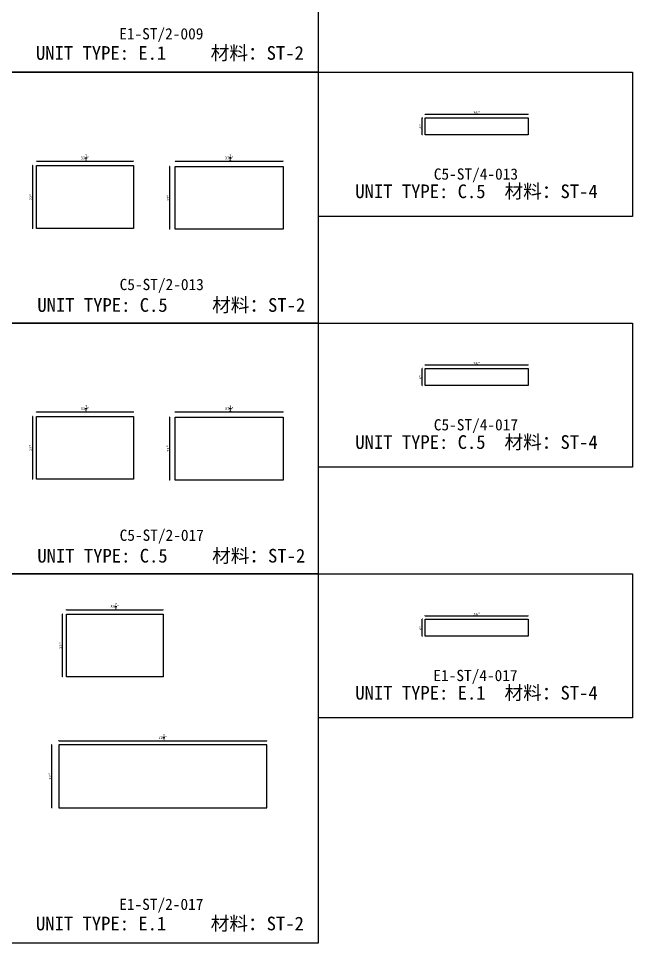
# Model space of a CAD drawing. Header units: millimetres. Extents: x -46966 to 138077, y -48408 to 2116.
# Drawn here: x -42883 to -37426, y -35017 to -26826 of the extents above; entities that cross this region are included whole.
import ezdxf
from ezdxf.enums import TextEntityAlignment as Align

# ---------------------------------------------------------------- set-up
doc = ezdxf.new("R2010")
doc.units = ezdxf.units.MM
doc.layers.add('PART_NUMBER', color=3, linetype='Continuous')
doc.styles.add('样式 1', font='')
doc.styles.get('样式 1').set_extended_font_data('NSimSun')
doc.dimstyles.new('副本 ISO-25', dxfattribs={"dimtxt": 25, "dimasz": 10, "dimexe": 1.5, "dimexo": 0.5, "dimtad": 1, "dimlfac": 0.03937, "dimlunit": 5, "dimtxsty": '样式 1', "dimblk": 'ARCHTICK', "dimcen": 2.5, "dimclrd": 256, "dimclrt": 1, "dimazin": 3, "dimtfac": 1, "dimtmove": 0, "dimatfit": 3, "dimfxlon": 1})

# ---------------------------------------------------------------- blocks, each defined once
blk = doc.blocks.new('_ArchTick')
at = {"color": 0, "linetype": 'ByBlock', "const_width": 0.15}
blk.add_lwpolyline([(-0.5, -0.5), (0.5, 0.5)], dxfattribs=at)
blk = doc.blocks.new('*D128')
at = {"color": 0, "lineweight": -2, "transparency": 16777216}
for p, q in [((-42721.3, -28096.1), (-42721.3, -28093.6)), ((-41860.9, -28096.1), (-41860.9, -28093.6))]:
    blk.add_line(p, q, dxfattribs=at)
at = {"lineweight": -2, "transparency": 16777216}
blk.add_line((-42721.3, -28095.1), (-41860.9, -28095.1), dxfattribs=at)
at = {"layer": 'Defpoints', "color": 0, "transparency": 16777216}
for p in [(-41860.9, -28095.1), (-42721.3, -28134.6), (-41860.9, -28134.6)]:
    blk.add_point(p, dxfattribs=at)
at = {"lineweight": -2, "transparency": 16777216, "xscale": 10, "yscale": 10, "zscale": 10, "rotation": 180}
blk.add_blockref('_ArchTick', (-42721.3, -28095.1), dxfattribs=at)
at = {"lineweight": -2, "transparency": 16777216, "xscale": 10, "yscale": 10, "zscale": 10}
blk.add_blockref('_ArchTick', (-41860.9, -28095.1), dxfattribs=at)
at = {"color": 1, "transparency": 16777216, "insert": (-42291.1, -28066), "char_height": 25, "attachment_point": 5, "style": '样式 1'}
blk.add_mtext('\\A1;33{\\H1x;\\S7/8;}"', dxfattribs=at)
blk = doc.blocks.new('*D129')
at = {"color": 0, "lineweight": -2, "transparency": 16777216}
for p, q in [((-42757, -28134.6), (-42759.5, -28134.6)), ((-42757, -28693.4), (-42759.5, -28693.4))]:
    blk.add_line(p, q, dxfattribs=at)
at = {"lineweight": -2, "transparency": 16777216}
blk.add_line((-42758, -28134.6), (-42758, -28693.4), dxfattribs=at)
at = {"layer": 'Defpoints', "color": 0, "transparency": 16777216}
for p in [(-42721.3, -28134.6), (-42758, -28693.4), (-42721.3, -28693.4)]:
    blk.add_point(p, dxfattribs=at)
at = {"lineweight": -2, "transparency": 16777216, "xscale": 10, "yscale": 10, "zscale": 10}
for p, rotation in [((-42758, -28134.6), 90), ((-42758, -28693.4), 270)]:
    blk.add_blockref('_ArchTick', p, dxfattribs=dict(at, rotation=rotation))
at = {"color": 1, "transparency": 16777216, "insert": (-42771.1, -28414), "char_height": 25, "attachment_point": 5, "rotation": 90, "style": '样式 1'}
blk.add_mtext('\\A1;22"', dxfattribs=at)
blk = doc.blocks.new('*D130')
at = {"color": 0, "lineweight": -2, "transparency": 16777216}
for p, q in [((-41489.6, -28096.1), (-41489.6, -28093.6)), ((-40530.7, -28096.1), (-40530.7, -28093.6))]:
    blk.add_line(p, q, dxfattribs=at)
at = {"lineweight": -2, "transparency": 16777216}
blk.add_line((-41489.6, -28095.1), (-40530.7, -28095.1), dxfattribs=at)
at = {"layer": 'Defpoints', "color": 0, "transparency": 16777216}
for p in [(-40530.7, -28095.1), (-41489.6, -28142), (-40530.7, -28142)]:
    blk.add_point(p, dxfattribs=at)
at = {"lineweight": -2, "transparency": 16777216, "xscale": 10, "yscale": 10, "zscale": 10, "rotation": 180}
blk.add_blockref('_ArchTick', (-41489.6, -28095.1), dxfattribs=at)
at = {"lineweight": -2, "transparency": 16777216, "xscale": 10, "yscale": 10, "zscale": 10}
blk.add_blockref('_ArchTick', (-40530.7, -28095.1), dxfattribs=at)
at = {"color": 1, "transparency": 16777216, "insert": (-41010.1, -28066), "char_height": 25, "attachment_point": 5, "style": '样式 1'}
blk.add_mtext('\\A1;37{\\H1x;\\S3/4;}"', dxfattribs=at)
blk = doc.blocks.new('*D131')
at = {"color": 0, "lineweight": -2, "transparency": 16777216}
for p, q in [((-41536.7, -28142), (-41539.2, -28142)), ((-41536.7, -28700.8), (-41539.2, -28700.8))]:
    blk.add_line(p, q, dxfattribs=at)
at = {"lineweight": -2, "transparency": 16777216}
blk.add_line((-41537.7, -28700.8), (-41537.7, -28142), dxfattribs=at)
at = {"layer": 'Defpoints', "color": 0, "transparency": 16777216}
for p in [(-41537.7, -28142), (-41489.6, -28142), (-41489.6, -28700.8)]:
    blk.add_point(p, dxfattribs=at)
at = {"lineweight": -2, "transparency": 16777216, "xscale": 10, "yscale": 10, "zscale": 10}
for p, rotation in [((-41537.7, -28142), 90), ((-41537.7, -28700.8), 270)]:
    blk.add_blockref('_ArchTick', p, dxfattribs=dict(at, rotation=rotation))
at = {"color": 1, "transparency": 16777216, "insert": (-41550.8, -28421.4), "char_height": 25, "attachment_point": 5, "rotation": 90, "style": '样式 1'}
blk.add_mtext('\\A1;22"', dxfattribs=at)
blk = doc.blocks.new('*D136')
at = {"color": 0, "lineweight": -2, "transparency": 16777216}
for p, q in [((-39268.1, -27678.8), (-39268.1, -27676.3)), ((-38353.7, -27678.8), (-38353.7, -27676.3))]:
    blk.add_line(p, q, dxfattribs=at)
at = {"lineweight": -2, "transparency": 16777216}
blk.add_line((-39268.1, -27677.8), (-38353.7, -27677.8), dxfattribs=at)
at = {"layer": 'Defpoints', "color": 0, "transparency": 16777216}
for p in [(-38353.7, -27677.8), (-39268.1, -27708.6), (-38353.7, -27708.6)]:
    blk.add_point(p, dxfattribs=at)
at = {"lineweight": -2, "transparency": 16777216, "xscale": 10, "yscale": 10, "zscale": 10, "rotation": 180}
blk.add_blockref('_ArchTick', (-39268.1, -27677.8), dxfattribs=at)
at = {"lineweight": -2, "transparency": 16777216, "xscale": 10, "yscale": 10, "zscale": 10}
blk.add_blockref('_ArchTick', (-38353.7, -27677.8), dxfattribs=at)
at = {"color": 1, "transparency": 16777216, "insert": (-38810.9, -27664.7), "char_height": 25, "attachment_point": 5, "style": '样式 1'}
blk.add_mtext('\\A1;36"', dxfattribs=at)
blk = doc.blocks.new('*D137')
at = {"color": 0, "lineweight": -2, "transparency": 16777216}
for p, q in [((-39292.9, -27708.6), (-39295.4, -27708.6)), ((-39292.9, -27861), (-39295.4, -27861))]:
    blk.add_line(p, q, dxfattribs=at)
at = {"lineweight": -2, "transparency": 16777216}
blk.add_line((-39293.9, -27861), (-39293.9, -27708.6), dxfattribs=at)
at = {"layer": 'Defpoints', "color": 0, "transparency": 16777216}
for p in [(-39293.9, -27708.6), (-39268.1, -27708.6), (-39268.1, -27861)]:
    blk.add_point(p, dxfattribs=at)
at = {"lineweight": -2, "transparency": 16777216, "xscale": 10, "yscale": 10, "zscale": 10}
for p, rotation in [((-39293.9, -27708.6), 90), ((-39293.9, -27861), 270)]:
    blk.add_blockref('_ArchTick', p, dxfattribs=dict(at, rotation=rotation))
at = {"color": 1, "transparency": 16777216, "insert": (-39307.1, -27784.8), "char_height": 25, "attachment_point": 5, "rotation": 90, "style": '样式 1'}
blk.add_mtext('\\A1;6"', dxfattribs=at)
blk = doc.blocks.new('*D138')
at = {"color": 0, "lineweight": -2, "transparency": 16777216}
for p, q in [((-42721.3, -30325.7), (-42721.3, -30323.2)), ((-41860.9, -30325.7), (-41860.9, -30323.2))]:
    blk.add_line(p, q, dxfattribs=at)
at = {"lineweight": -2, "transparency": 16777216}
blk.add_line((-42721.3, -30324.7), (-41860.9, -30324.7), dxfattribs=at)
at = {"layer": 'Defpoints', "color": 0, "transparency": 16777216}
for p in [(-42721.3, -30364.1), (-41860.9, -30324.7), (-41860.9, -30364.1)]:
    blk.add_point(p, dxfattribs=at)
at = {"lineweight": -2, "transparency": 16777216, "xscale": 10, "yscale": 10, "zscale": 10, "rotation": 180}
blk.add_blockref('_ArchTick', (-42721.3, -30324.7), dxfattribs=at)
at = {"lineweight": -2, "transparency": 16777216, "xscale": 10, "yscale": 10, "zscale": 10}
blk.add_blockref('_ArchTick', (-41860.9, -30324.7), dxfattribs=at)
at = {"color": 1, "transparency": 16777216, "insert": (-42291.1, -30295.6), "char_height": 25, "attachment_point": 5, "style": '样式 1'}
blk.add_mtext('\\A1;33{\\H1x;\\S7/8;}"', dxfattribs=at)
blk = doc.blocks.new('*D139')
at = {"color": 0, "lineweight": -2, "transparency": 16777216}
for p, q in [((-42757, -30364.1), (-42759.5, -30364.1)), ((-42757, -30922.9), (-42759.5, -30922.9))]:
    blk.add_line(p, q, dxfattribs=at)
at = {"lineweight": -2, "transparency": 16777216}
blk.add_line((-42758, -30364.1), (-42758, -30922.9), dxfattribs=at)
at = {"layer": 'Defpoints', "color": 0, "transparency": 16777216}
for p in [(-42721.3, -30364.1), (-42758, -30922.9), (-42721.3, -30922.9)]:
    blk.add_point(p, dxfattribs=at)
at = {"lineweight": -2, "transparency": 16777216, "xscale": 10, "yscale": 10, "zscale": 10}
for p, rotation in [((-42758, -30364.1), 90), ((-42758, -30922.9), 270)]:
    blk.add_blockref('_ArchTick', p, dxfattribs=dict(at, rotation=rotation))
at = {"color": 1, "transparency": 16777216, "insert": (-42771.1, -30643.5), "char_height": 25, "attachment_point": 5, "rotation": 90, "style": '样式 1'}
blk.add_mtext('\\A1;22"', dxfattribs=at)
blk = doc.blocks.new('*D140')
at = {"color": 0, "lineweight": -2, "transparency": 16777216}
for p, q in [((-41489.6, -30325.7), (-41489.6, -30323.2)), ((-40530.7, -30325.7), (-40530.7, -30323.2))]:
    blk.add_line(p, q, dxfattribs=at)
at = {"lineweight": -2, "transparency": 16777216}
blk.add_line((-41489.6, -30324.7), (-40530.7, -30324.7), dxfattribs=at)
at = {"layer": 'Defpoints', "color": 0, "transparency": 16777216}
for p in [(-41489.6, -30371.6), (-40530.7, -30324.7), (-40530.7, -30371.6)]:
    blk.add_point(p, dxfattribs=at)
at = {"lineweight": -2, "transparency": 16777216, "xscale": 10, "yscale": 10, "zscale": 10, "rotation": 180}
blk.add_blockref('_ArchTick', (-41489.6, -30324.7), dxfattribs=at)
at = {"lineweight": -2, "transparency": 16777216, "xscale": 10, "yscale": 10, "zscale": 10}
blk.add_blockref('_ArchTick', (-40530.7, -30324.7), dxfattribs=at)
at = {"color": 1, "transparency": 16777216, "insert": (-41010.1, -30295.6), "char_height": 25, "attachment_point": 5, "style": '样式 1'}
blk.add_mtext('\\A1;37{\\H1x;\\S3/4;}"', dxfattribs=at)
blk = doc.blocks.new('*D141')
at = {"color": 0, "lineweight": -2, "transparency": 16777216}
for p, q in [((-41536.7, -30371.6), (-41539.2, -30371.6)), ((-41536.7, -30930.4), (-41539.2, -30930.4))]:
    blk.add_line(p, q, dxfattribs=at)
at = {"lineweight": -2, "transparency": 16777216}
blk.add_line((-41537.7, -30930.4), (-41537.7, -30371.6), dxfattribs=at)
at = {"layer": 'Defpoints', "color": 0, "transparency": 16777216}
for p in [(-41537.7, -30371.6), (-41489.6, -30371.6), (-41489.6, -30930.4)]:
    blk.add_point(p, dxfattribs=at)
at = {"lineweight": -2, "transparency": 16777216, "xscale": 10, "yscale": 10, "zscale": 10}
for p, rotation in [((-41537.7, -30371.6), 90), ((-41537.7, -30930.4), 270)]:
    blk.add_blockref('_ArchTick', p, dxfattribs=dict(at, rotation=rotation))
at = {"color": 1, "transparency": 16777216, "insert": (-41550.8, -30651), "char_height": 25, "attachment_point": 5, "rotation": 90, "style": '样式 1'}
blk.add_mtext('\\A1;22"', dxfattribs=at)
blk = doc.blocks.new('*D146')
at = {"color": 0, "lineweight": -2, "transparency": 16777216}
for p, q in [((-39268.1, -29908.4), (-39268.1, -29905.9)), ((-38353.7, -29908.4), (-38353.7, -29905.9))]:
    blk.add_line(p, q, dxfattribs=at)
at = {"lineweight": -2, "transparency": 16777216}
blk.add_line((-39268.1, -29907.4), (-38353.7, -29907.4), dxfattribs=at)
at = {"layer": 'Defpoints', "color": 0, "transparency": 16777216}
for p in [(-39268.1, -29938.2), (-38353.7, -29907.4), (-38353.7, -29938.2)]:
    blk.add_point(p, dxfattribs=at)
at = {"lineweight": -2, "transparency": 16777216, "xscale": 10, "yscale": 10, "zscale": 10, "rotation": 180}
blk.add_blockref('_ArchTick', (-39268.1, -29907.4), dxfattribs=at)
at = {"lineweight": -2, "transparency": 16777216, "xscale": 10, "yscale": 10, "zscale": 10}
blk.add_blockref('_ArchTick', (-38353.7, -29907.4), dxfattribs=at)
at = {"color": 1, "transparency": 16777216, "insert": (-38810.9, -29894.2), "char_height": 25, "attachment_point": 5, "style": '样式 1'}
blk.add_mtext('\\A1;36"', dxfattribs=at)
blk = doc.blocks.new('*D147')
at = {"color": 0, "lineweight": -2, "transparency": 16777216}
for p, q in [((-39292.9, -29938.2), (-39295.4, -29938.2)), ((-39292.9, -30090.6), (-39295.4, -30090.6))]:
    blk.add_line(p, q, dxfattribs=at)
at = {"lineweight": -2, "transparency": 16777216}
blk.add_line((-39293.9, -30090.6), (-39293.9, -29938.2), dxfattribs=at)
at = {"layer": 'Defpoints', "color": 0, "transparency": 16777216}
for p in [(-39293.9, -29938.2), (-39268.1, -29938.2), (-39268.1, -30090.6)]:
    blk.add_point(p, dxfattribs=at)
at = {"lineweight": -2, "transparency": 16777216, "xscale": 10, "yscale": 10, "zscale": 10}
for p, rotation in [((-39293.9, -29938.2), 90), ((-39293.9, -30090.6), 270)]:
    blk.add_blockref('_ArchTick', p, dxfattribs=dict(at, rotation=rotation))
at = {"color": 1, "transparency": 16777216, "insert": (-39307.1, -30014.4), "char_height": 25, "attachment_point": 5, "rotation": 90, "style": '样式 1'}
blk.add_mtext('\\A1;6"', dxfattribs=at)
blk = doc.blocks.new('*D152')
at = {"color": 0, "lineweight": -2, "transparency": 16777216}
for p, q in [((-42457, -32084.3), (-42457, -32081.8)), ((-41596.5, -32084.3), (-41596.5, -32081.8))]:
    blk.add_line(p, q, dxfattribs=at)
at = {"lineweight": -2, "transparency": 16777216}
blk.add_line((-42457, -32083.3), (-41596.5, -32083.3), dxfattribs=at)
at = {"layer": 'Defpoints', "color": 0, "transparency": 16777216}
for p in [(-41596.5, -32083.3), (-42457, -32122.7), (-41596.5, -32122.7)]:
    blk.add_point(p, dxfattribs=at)
at = {"lineweight": -2, "transparency": 16777216, "xscale": 10, "yscale": 10, "zscale": 10, "rotation": 180}
blk.add_blockref('_ArchTick', (-42457, -32083.3), dxfattribs=at)
at = {"lineweight": -2, "transparency": 16777216, "xscale": 10, "yscale": 10, "zscale": 10}
blk.add_blockref('_ArchTick', (-41596.5, -32083.3), dxfattribs=at)
at = {"color": 1, "transparency": 16777216, "insert": (-42026.8, -32054.2), "char_height": 25, "attachment_point": 5, "style": '样式 1'}
blk.add_mtext('\\A1;33{\\H1x;\\S7/8;}"', dxfattribs=at)
blk = doc.blocks.new('*D153')
at = {"color": 0, "lineweight": -2, "transparency": 16777216}
for p, q in [((-42492.6, -32122.7), (-42495.1, -32122.7)), ((-42492.6, -32681.5), (-42495.1, -32681.5))]:
    blk.add_line(p, q, dxfattribs=at)
at = {"lineweight": -2, "transparency": 16777216}
blk.add_line((-42493.6, -32122.7), (-42493.6, -32681.5), dxfattribs=at)
at = {"layer": 'Defpoints', "color": 0, "transparency": 16777216}
for p in [(-42457, -32122.7), (-42493.6, -32681.5), (-42457, -32681.5)]:
    blk.add_point(p, dxfattribs=at)
at = {"lineweight": -2, "transparency": 16777216, "xscale": 10, "yscale": 10, "zscale": 10}
for p, rotation in [((-42493.6, -32122.7), 90), ((-42493.6, -32681.5), 270)]:
    blk.add_blockref('_ArchTick', p, dxfattribs=dict(at, rotation=rotation))
at = {"color": 1, "transparency": 16777216, "insert": (-42506.7, -32402.1), "char_height": 25, "attachment_point": 5, "rotation": 90, "style": '样式 1'}
blk.add_mtext('\\A1;22"', dxfattribs=at)
blk = doc.blocks.new('*D154')
at = {"color": 0, "lineweight": -2, "transparency": 16777216}
for p, q in [((-42524.9, -33250.2), (-42524.9, -33247.7)), ((-40677, -33250.2), (-40677, -33247.7))]:
    blk.add_line(p, q, dxfattribs=at)
at = {"lineweight": -2, "transparency": 16777216}
blk.add_line((-42524.9, -33249.2), (-40677, -33249.2), dxfattribs=at)
at = {"layer": 'Defpoints', "color": 0, "transparency": 16777216}
for p in [(-40677, -33249.2), (-42524.9, -33285.6), (-40677, -33285.6)]:
    blk.add_point(p, dxfattribs=at)
at = {"lineweight": -2, "transparency": 16777216, "xscale": 10, "yscale": 10, "zscale": 10, "rotation": 180}
blk.add_blockref('_ArchTick', (-42524.9, -33249.2), dxfattribs=at)
at = {"lineweight": -2, "transparency": 16777216, "xscale": 10, "yscale": 10, "zscale": 10}
blk.add_blockref('_ArchTick', (-40677, -33249.2), dxfattribs=at)
at = {"color": 1, "transparency": 16777216, "insert": (-41600.9, -33220.1), "char_height": 25, "attachment_point": 5, "style": '样式 1'}
blk.add_mtext('\\A1;72{\\H1x;\\S3/4;}"', dxfattribs=at)
blk = doc.blocks.new('*D155')
at = {"color": 0, "lineweight": -2, "transparency": 16777216}
for p, q in [((-42586.5, -33285.6), (-42589, -33285.6)), ((-42586.5, -33844.4), (-42589, -33844.4))]:
    blk.add_line(p, q, dxfattribs=at)
at = {"lineweight": -2, "transparency": 16777216}
blk.add_line((-42587.5, -33844.4), (-42587.5, -33285.6), dxfattribs=at)
at = {"layer": 'Defpoints', "color": 0, "transparency": 16777216}
for p in [(-42587.5, -33285.6), (-42524.9, -33285.6), (-42524.9, -33844.4)]:
    blk.add_point(p, dxfattribs=at)
at = {"lineweight": -2, "transparency": 16777216, "xscale": 10, "yscale": 10, "zscale": 10}
for p, rotation in [((-42587.5, -33285.6), 90), ((-42587.5, -33844.4), 270)]:
    blk.add_blockref('_ArchTick', p, dxfattribs=dict(at, rotation=rotation))
at = {"color": 1, "transparency": 16777216, "insert": (-42600.7, -33565), "char_height": 25, "attachment_point": 5, "rotation": 90, "style": '样式 1'}
blk.add_mtext('\\A1;22"', dxfattribs=at)
blk = doc.blocks.new('*D156')
at = {"color": 0, "lineweight": -2, "transparency": 16777216}
for p, q in [((-39268.1, -32137.9), (-39268.1, -32135.4)), ((-38353.7, -32137.9), (-38353.7, -32135.4))]:
    blk.add_line(p, q, dxfattribs=at)
at = {"lineweight": -2, "transparency": 16777216}
blk.add_line((-39268.1, -32136.9), (-38353.7, -32136.9), dxfattribs=at)
at = {"layer": 'Defpoints', "color": 0, "transparency": 16777216}
for p in [(-39268.1, -32167.8), (-38353.7, -32136.9), (-38353.7, -32167.8)]:
    blk.add_point(p, dxfattribs=at)
at = {"lineweight": -2, "transparency": 16777216, "xscale": 10, "yscale": 10, "zscale": 10, "rotation": 180}
blk.add_blockref('_ArchTick', (-39268.1, -32136.9), dxfattribs=at)
at = {"lineweight": -2, "transparency": 16777216, "xscale": 10, "yscale": 10, "zscale": 10}
blk.add_blockref('_ArchTick', (-38353.7, -32136.9), dxfattribs=at)
at = {"color": 1, "transparency": 16777216, "insert": (-38810.9, -32123.8), "char_height": 25, "attachment_point": 5, "style": '样式 1'}
blk.add_mtext('\\A1;36"', dxfattribs=at)
blk = doc.blocks.new('*D157')
at = {"color": 0, "lineweight": -2, "transparency": 16777216}
for p, q in [((-39292.9, -32167.8), (-39295.4, -32167.8)), ((-39292.9, -32320.2), (-39295.4, -32320.2))]:
    blk.add_line(p, q, dxfattribs=at)
at = {"lineweight": -2, "transparency": 16777216}
blk.add_line((-39293.9, -32320.2), (-39293.9, -32167.8), dxfattribs=at)
at = {"layer": 'Defpoints', "color": 0, "transparency": 16777216}
for p in [(-39293.9, -32167.8), (-39268.1, -32167.8), (-39268.1, -32320.2)]:
    blk.add_point(p, dxfattribs=at)
at = {"lineweight": -2, "transparency": 16777216, "xscale": 10, "yscale": 10, "zscale": 10}
for p, rotation in [((-39293.9, -32167.8), 90), ((-39293.9, -32320.2), 270)]:
    blk.add_blockref('_ArchTick', p, dxfattribs=dict(at, rotation=rotation))
at = {"color": 1, "transparency": 16777216, "insert": (-39307.1, -32244), "char_height": 25, "attachment_point": 5, "rotation": 90, "style": '样式 1'}
blk.add_mtext('\\A1;6"', dxfattribs=at)

msp = doc.modelspace()

# ---------------------------------------------------------------- linework, layer by layer
at = {"color": 1}
for points in [[(-43009.286, -27304.891), (-40217.412, -27304.891), (-40217.412, -24022.834), (-43009.286, -24022.834)], [(-43009.286, -29534.458), (-40217.412, -29534.458), (-40217.412, -27304.891), (-43009.286, -27304.891)], [(-40217.412, -27304.891), (-37425.537, -27304.891), (-37425.537, -28587.288), (-40217.412, -28587.288)], [(-43009.286, -31764.025), (-40217.412, -31764.025), (-40217.412, -29534.458), (-43009.286, -29534.458)], [(-40217.412, -29534.458), (-37425.537, -29534.458), (-37425.537, -30816.856), (-40217.412, -30816.856)], [(-43009.286, -35046.081), (-40217.412, -35046.081), (-40217.412, -31764.025), (-43009.286, -31764.025)], [(-40217.412, -31764.025), (-37425.537, -31764.025), (-37425.537, -33046.423), (-40217.412, -33046.423)]]:
    msp.add_lwpolyline(points, close=True, dxfattribs=at)
for points in [[(-39268.092, -27708.627), (-38353.692, -27708.627), (-38353.692, -27861.027), (-39268.092, -27861.027)], [(-42721.349, -28134.567), (-41860.924, -28134.567), (-41860.924, -28693.367), (-42721.349, -28693.367)], [(-41489.561, -28141.998), (-40530.711, -28141.998), (-40530.711, -28700.798), (-41489.561, -28700.798)], [(-39268.092, -29938.194), (-38353.692, -29938.194), (-38353.692, -30090.594), (-39268.092, -30090.594)], [(-42721.349, -30364.135), (-41860.924, -30364.135), (-41860.924, -30922.935), (-42721.349, -30922.935)], [(-41489.561, -30371.565), (-40530.711, -30371.565), (-40530.711, -30930.365), (-41489.561, -30930.365)], [(-42456.968, -32122.732), (-41596.543, -32122.732), (-41596.543, -32681.532), (-42456.968, -32681.532)], [(-39268.092, -32167.762), (-38353.692, -32167.762), (-38353.692, -32320.162), (-39268.092, -32320.162)], [(-40677.015, -33285.629), (-42524.865, -33285.629), (-42524.865, -33844.429), (-40677.015, -33844.429)]]:
    msp.add_lwpolyline(points, close=True)

# ---------------------------------------------------------------- texts
at = {"style": '样式 1'}
for s, p in [('UNIT TYPE: E.1', (-42727.3, -27193.534)), ('材料：ST-2', (-41174.575, -27193.534)), ('UNIT TYPE: C.5', (-39889.784, -28423.784)), ('材料：ST-4', (-38563.503, -28423.784)), ('UNIT TYPE: C.5', (-42714.959, -29434.589)), ('材料：ST-2', (-41162.234, -29434.589)), ('UNIT TYPE: C.5', (-39889.784, -30653.351)), ('材料：ST-4', (-38563.503, -30653.351)), ('材料：ST-2', (-41162.234, -31664.157)), ('UNIT TYPE: C.5', (-42714.959, -31664.157)), ('UNIT TYPE: E.1', (-39889.784, -32882.919)), ('材料：ST-4', (-38563.503, -32882.919)), ('材料：ST-2', (-41174.575, -34934.725)), ('UNIT TYPE: E.1', (-42727.3, -34934.725))]:
    msp.add_text(s, height=121.5865, dxfattribs=at).set_placement(p)
at = {"layer": 'PART_NUMBER', "color": 3, "style": '样式 1'}
for s, p in [('E1-ST/2-009', (-41613.276, -26962.06)), ('C5-ST/4-013', (-38817.548, -28209.458)), ('C5-ST/2-013', (-41609.422, -29191.627)), ('C5-ST/4-017', (-38817.548, -30439.025)), ('C5-ST/2-017', (-41609.422, -31421.194)), ('E1-ST/4-017', (-38821.402, -32668.592)), ('E1-ST/2-017', (-41613.276, -34703.251))]:
    msp.add_text(s, height=100, dxfattribs=at).set_placement(p, align=Align.MIDDLE_CENTER)

# ---------------------------------------------------------------- dimensions: what is measured, and where the dimension line sits
for base, p1, p2, picture, middle in [((-38353.692, -27677.791), (-39268.092, -27708.627), (-38353.692, -27708.627), '*D136', (-38810.892, -27664.666)), ((-41860.924, -28095.141), (-42721.349, -28134.567), (-41860.924, -28134.567), '*D128', (-42291.136, -28066.047)), ((-40530.711, -28095.141), (-41489.561, -28141.998), (-40530.711, -28141.998), '*D130', (-41010.136, -28066.047)), ((-38353.692, -29907.359), (-39268.092, -29938.194), (-38353.692, -29938.194), '*D146', (-38810.892, -29894.234)), ((-41860.924, -30324.708), (-42721.349, -30364.135), (-41860.924, -30364.135), '*D138', (-42291.136, -30295.615)), ((-40530.711, -30324.708), (-41489.561, -30371.565), (-40530.711, -30371.565), '*D140', (-41010.136, -30295.615)), ((-41596.543, -32083.306), (-42456.968, -32122.732), (-41596.543, -32122.732), '*D152', (-42026.756, -32054.212)), ((-38353.692, -32136.926), (-39268.092, -32167.762), (-38353.692, -32167.762), '*D156', (-38810.892, -32123.801)), ((-40677.015, -33249.169), (-42524.865, -33285.629), (-40677.015, -33285.629), '*D154', (-41600.94, -33220.075))]:
    dim = msp.add_linear_dim(base=base, p1=p1, p2=p2, dimstyle='副本 ISO-25')
    dim.commit()
    dim.dimension.update_dxf_attribs({"geometry": picture, "text_midpoint": middle})
for base, p1, p2, picture, middle in [((-39293.927, -27708.627), (-39268.092, -27861.027), (-39268.092, -27708.627), '*D137', (-39307.052, -27784.827)), ((-42757.995, -28693.367), (-42721.349, -28134.567), (-42721.349, -28693.367), '*D129', (-42771.12, -28413.967)), ((-41537.67, -28141.998), (-41489.561, -28700.798), (-41489.561, -28141.998), '*D131', (-41550.795, -28421.398)), ((-39293.927, -29938.194), (-39268.092, -30090.594), (-39268.092, -29938.194), '*D147', (-39307.052, -30014.394)), ((-42757.995, -30922.935), (-42721.349, -30364.135), (-42721.349, -30922.935), '*D139', (-42771.12, -30643.535)), ((-41537.67, -30371.565), (-41489.561, -30930.365), (-41489.561, -30371.565), '*D141', (-41550.795, -30650.965)), ((-42493.614, -32681.532), (-42456.968, -32122.732), (-42456.968, -32681.532), '*D153', (-42506.739, -32402.132)), ((-39293.927, -32167.762), (-39268.092, -32320.162), (-39268.092, -32167.762), '*D157', (-39307.052, -32243.962)), ((-42587.536, -33285.629), (-42524.865, -33844.429), (-42524.865, -33285.629), '*D155', (-42600.661, -33565.029))]:
    dim = msp.add_linear_dim(base=base, p1=p1, p2=p2, angle=90, dimstyle='副本 ISO-25')
    dim.commit()
    dim.dimension.update_dxf_attribs({"geometry": picture, "text_midpoint": middle})

doc.saveas('drawing.dxf')
